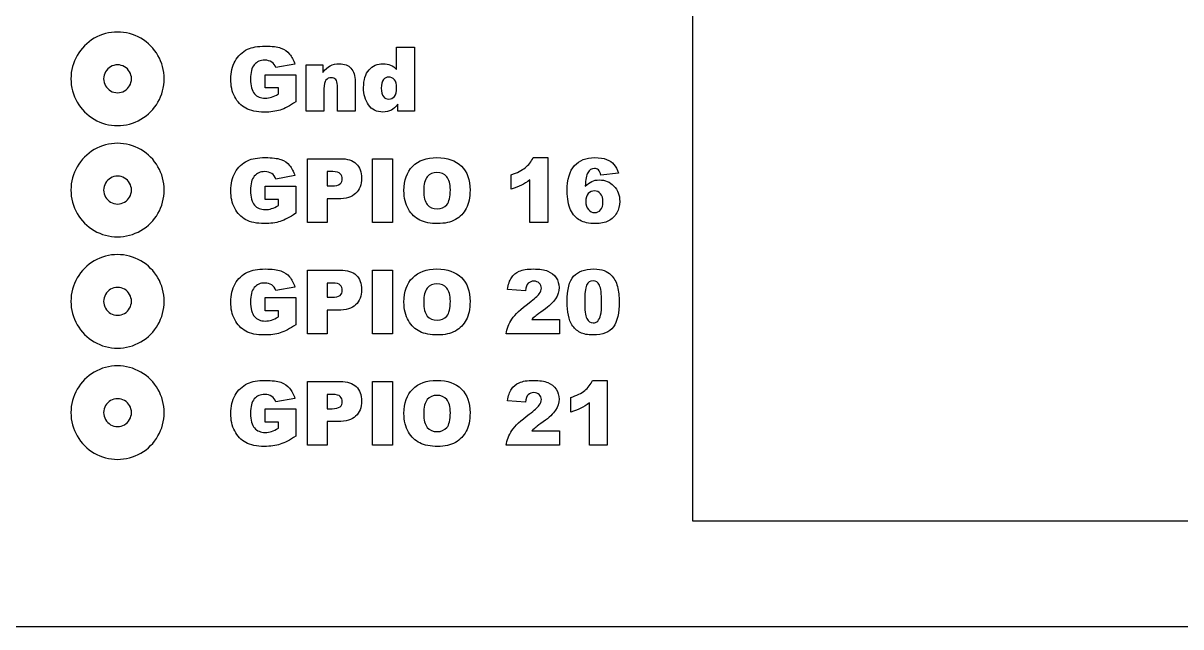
# Model space of a CAD drawing. Extents: x 34 to 201, y -57 to 34.
# Drawn here: x 117.25 to 158.89, y -57.41 to -35.71 of the extents above; entities that cross this region are included whole.
import ezdxf

# ---------------------------------------------------------------- set-up
doc = ezdxf.new("R2010")
doc.units = 0
for name, color, linetype in [('Line Etch', 7, 'CONTINUOUS'), ('Outer Cuts', 7, 'CONTINUOUS'), ('Text Etch', 7, 'CONTINUOUS')]:
    doc.layers.add(name, color=color, linetype=linetype)

msp = doc.modelspace()

# ---------------------------------------------------------------- linework, layer by layer
at = {"layer": 'Line Etch', "color": 7}
for points in [[(141.337, -53.613), (141.337, 30.187), (196.737, 30.187), (196.737, -53.613)], [(121.142, -37.713), (121.142, -37.713)], [(122.319, -37.713), (122.319, -37.713)], [(121.142, -41.713), (121.142, -41.713)], [(122.319, -41.713), (122.319, -41.713)], [(121.142, -45.713), (121.142, -45.713)], [(122.319, -45.713), (122.319, -45.713)], [(121.142, -49.713), (121.142, -49.713)], [(122.319, -49.713), (122.319, -49.713)]]:
    msp.add_lwpolyline(points, close=True, dxfattribs=at)
for points in [[(121.481, -36.258), (120.962, -35.957), (120.322, -35.957), (119.802, -36.258)], [(119.802, -36.258), (119.283, -36.558), (118.963, -37.113), (118.964, -37.713)], [(122.319, -37.713), (122.32, -37.113), (122.001, -36.558), (121.481, -36.258)], [(120.392, -37.28), (120.237, -37.369), (120.142, -37.534), (120.142, -37.713)], [(120.892, -37.28), (120.737, -37.19), (120.546, -37.19), (120.392, -37.28)], [(121.142, -37.713), (121.142, -37.534), (121.047, -37.369), (120.892, -37.28)], [(118.964, -37.713), (118.963, -38.313), (119.283, -38.868), (119.802, -39.169)], [(120.142, -37.713), (120.142, -37.892), (120.237, -38.057), (120.392, -38.147)], [(120.892, -38.147), (121.047, -38.057), (121.142, -37.892), (121.142, -37.713)], [(121.481, -39.169), (122.001, -38.868), (122.32, -38.313), (122.319, -37.713)], [(120.392, -38.147), (120.546, -38.236), (120.737, -38.236), (120.892, -38.147)], [(119.802, -39.169), (120.322, -39.469), (120.962, -39.469), (121.481, -39.169)], [(121.481, -40.258), (120.962, -39.957), (120.322, -39.957), (119.802, -40.258)], [(119.802, -40.258), (119.283, -40.558), (118.963, -41.113), (118.964, -41.713)], [(122.319, -41.713), (122.32, -41.113), (122.001, -40.558), (121.481, -40.258)], [(120.892, -41.28), (120.737, -41.19), (120.546, -41.19), (120.392, -41.28)], [(120.392, -41.28), (120.237, -41.369), (120.142, -41.534), (120.142, -41.713)], [(121.142, -41.713), (121.142, -41.534), (121.047, -41.369), (120.892, -41.28)], [(118.964, -41.713), (118.963, -42.313), (119.283, -42.868), (119.802, -43.169)], [(120.142, -41.713), (120.142, -41.892), (120.237, -42.057), (120.392, -42.147)], [(120.892, -42.147), (121.047, -42.057), (121.142, -41.892), (121.142, -41.713)], [(121.481, -43.169), (122.001, -42.868), (122.32, -42.313), (122.319, -41.713)], [(120.392, -42.147), (120.546, -42.236), (120.737, -42.236), (120.892, -42.147)], [(119.802, -43.169), (120.322, -43.469), (120.962, -43.469), (121.481, -43.169)], [(121.481, -44.258), (120.962, -43.957), (120.322, -43.957), (119.802, -44.258)], [(119.802, -44.258), (119.283, -44.558), (118.963, -45.113), (118.964, -45.713)], [(122.319, -45.713), (122.32, -45.113), (122.001, -44.558), (121.481, -44.258)], [(120.392, -45.28), (120.237, -45.369), (120.142, -45.534), (120.142, -45.713)], [(120.892, -45.28), (120.737, -45.19), (120.546, -45.19), (120.392, -45.28)], [(121.142, -45.713), (121.142, -45.534), (121.047, -45.369), (120.892, -45.28)], [(118.964, -45.713), (118.963, -46.313), (119.283, -46.868), (119.802, -47.169)], [(120.142, -45.713), (120.142, -45.892), (120.237, -46.057), (120.392, -46.147)], [(120.892, -46.147), (121.047, -46.057), (121.142, -45.892), (121.142, -45.713)], [(121.481, -47.169), (122.001, -46.868), (122.32, -46.313), (122.319, -45.713)], [(120.392, -46.147), (120.546, -46.236), (120.737, -46.236), (120.892, -46.147)], [(119.802, -47.169), (120.322, -47.469), (120.962, -47.469), (121.481, -47.169)], [(119.802, -48.258), (119.283, -48.558), (118.963, -49.113), (118.964, -49.713)], [(121.481, -48.258), (120.962, -47.957), (120.322, -47.957), (119.802, -48.258)], [(122.319, -49.713), (122.32, -49.113), (122.001, -48.558), (121.481, -48.258)], [(120.392, -49.28), (120.237, -49.369), (120.142, -49.534), (120.142, -49.713)], [(120.892, -49.28), (120.737, -49.19), (120.546, -49.19), (120.392, -49.28)], [(121.142, -49.713), (121.142, -49.534), (121.047, -49.369), (120.892, -49.28)], [(118.964, -49.713), (118.963, -50.313), (119.283, -50.868), (119.802, -51.169)], [(120.142, -49.713), (120.142, -49.892), (120.237, -50.057), (120.392, -50.147)], [(120.892, -50.147), (121.047, -50.057), (121.142, -49.892), (121.142, -49.713)], [(121.481, -51.169), (122.001, -50.868), (122.32, -50.313), (122.319, -49.713)], [(120.392, -50.147), (120.546, -50.236), (120.737, -50.236), (120.892, -50.147)], [(119.802, -51.169), (120.322, -51.469), (120.962, -51.469), (121.481, -51.169)]]:
    msp.add_open_spline(points, degree=3, dxfattribs=at)
at = {"layer": 'Outer Cuts', "color": 1}
msp.add_lwpolyline([(195.537, -57.413), (38.955, -57.413)], dxfattribs=at)
at = {"layer": 'Text Etch', "color": 7}
for points in [[(130.678, -37.374), (130.678, -36.579), (131.321, -36.579)], [(131.321, -36.579), (131.321, -38.873), (130.725, -38.873), (130.725, -38.627)], [(127.018, -37.189), (126.335, -37.311)], [(127.431, -37.211), (128.024, -37.211), (128.024, -37.482)], [(128.068, -38.075), (128.068, -38.873), (127.431, -38.873), (127.431, -37.211)], [(125.955, -38.042), (125.955, -37.565), (127.05, -37.565), (127.05, -38.543)], [(129.188, -37.817), (129.188, -38.873), (128.548, -38.873), (128.548, -37.959)], [(126.429, -38.258), (126.429, -38.042), (125.955, -38.042)], [(127.471, -40.584), (128.649, -40.584)], [(128.57, -42.027), (128.182, -42.027), (128.182, -42.878), (127.471, -42.878), (127.471, -40.584)], [(136.117, -40.545), (136.117, -42.878), (135.473, -42.878), (135.473, -41.349)], [(135.59, -40.545), (136.117, -40.545)], [(127.018, -41.194), (126.335, -41.317)], [(128.384, -41.051), (128.182, -41.051), (128.182, -41.562)], [(134.803, -41.683), (134.803, -41.16)], [(138.658, -41.101), (138.025, -41.179)], [(125.955, -42.047), (125.955, -41.57), (127.05, -41.57), (127.05, -42.548)], [(128.182, -41.562), (128.356, -41.562)], [(126.429, -42.263), (126.429, -42.047), (125.955, -42.047)], [(127.471, -44.589), (128.649, -44.589)], [(128.57, -46.032), (128.182, -46.032), (128.182, -46.883), (127.471, -46.883), (127.471, -44.589)], [(127.018, -45.2), (126.335, -45.322)], [(128.384, -45.056), (128.182, -45.056), (128.182, -45.567)], [(135.312, -45.334), (134.673, -45.283)], [(125.955, -46.052), (125.955, -45.575), (127.05, -45.575), (127.05, -46.553)], [(128.182, -45.567), (128.356, -45.567)], [(126.429, -46.268), (126.429, -46.052), (125.955, -46.052)], [(135.543, -46.364), (136.538, -46.364), (136.538, -46.883)], [(136.538, -46.883), (134.626, -46.883)], [(127.471, -48.594), (128.649, -48.594)], [(128.57, -50.037), (128.182, -50.037), (128.182, -50.888), (127.471, -50.888), (127.471, -48.594)], [(138.258, -48.555), (138.258, -50.888), (137.613, -50.888), (137.613, -49.36)], [(137.73, -48.555), (138.258, -48.555)], [(128.384, -49.061), (128.182, -49.061), (128.182, -49.572)], [(127.018, -49.205), (126.335, -49.327)], [(135.312, -49.339), (134.673, -49.288)], [(136.943, -49.693), (136.943, -49.17)], [(125.955, -50.057), (125.955, -49.58), (127.05, -49.58), (127.05, -50.558)], [(128.182, -49.572), (128.356, -49.572)], [(126.429, -50.273), (126.429, -50.057), (125.955, -50.057)], [(135.543, -50.369), (136.538, -50.369), (136.538, -50.888)], [(136.538, -50.888), (134.626, -50.888)]]:
    msp.add_lwpolyline(points, dxfattribs=at)
for points in [[(130.682, -38.037), (130.682, -38.037)], [(129.817, -40.584), (130.528, -40.584), (130.528, -42.878), (129.817, -42.878)], [(138.658, -41.1), (138.658, -41.1)], [(130.945, -41.733), (130.945, -41.733)], [(131.654, -41.736), (131.654, -41.736)], [(137.485, -42.122), (137.485, -42.122)], [(129.817, -44.589), (130.528, -44.589), (130.528, -46.883), (129.817, -46.883)], [(130.945, -45.738), (130.945, -45.738)], [(131.654, -45.741), (131.654, -45.741)], [(136.814, -45.727), (136.814, -45.727)], [(137.446, -45.729), (137.446, -45.729)], [(129.817, -48.594), (130.528, -48.594), (130.528, -50.888), (129.817, -50.888)], [(130.945, -49.743), (130.945, -49.743)], [(131.654, -49.746), (131.654, -49.746)]]:
    msp.add_lwpolyline(points, close=True, dxfattribs=at)
for points in [[(125.322, -36.651), (125.478, -36.577), (125.687, -36.54), (125.95, -36.54)], [(125.95, -36.54), (126.203, -36.54), (126.393, -36.563), (126.518, -36.609)], [(126.518, -36.609), (126.644, -36.655), (126.748, -36.726), (126.831, -36.823)], [(124.869, -37.074), (124.972, -36.888), (125.123, -36.747), (125.322, -36.651)], [(125.934, -37.044), (125.779, -37.044), (125.655, -37.098), (125.562, -37.207)], [(126.191, -37.113), (126.124, -37.067), (126.038, -37.044), (125.934, -37.044)], [(126.831, -36.823), (126.914, -36.919), (126.977, -37.041), (127.018, -37.189)], [(124.714, -37.726), (124.714, -37.476), (124.766, -37.258), (124.869, -37.074)], [(125.562, -37.207), (125.47, -37.314), (125.424, -37.485), (125.424, -37.718)], [(126.335, -37.311), (126.307, -37.225), (126.259, -37.159), (126.191, -37.113)], [(128.024, -37.482), (128.113, -37.371), (128.203, -37.293), (128.293, -37.246)], [(128.293, -37.246), (128.384, -37.198), (128.495, -37.174), (128.625, -37.174)], [(128.625, -37.174), (128.801, -37.174), (128.939, -37.226), (129.038, -37.332)], [(129.038, -37.332), (129.138, -37.436), (129.188, -37.598), (129.188, -37.817)], [(129.492, -38.025), (129.492, -37.749), (129.558, -37.539), (129.689, -37.393)], [(129.689, -37.393), (129.821, -37.247), (129.989, -37.174), (130.193, -37.174)], [(130.193, -37.174), (130.292, -37.174), (130.382, -37.19), (130.462, -37.224)], [(130.462, -37.224), (130.543, -37.257), (130.615, -37.307), (130.678, -37.374)], [(124.855, -38.358), (124.761, -38.175), (124.714, -37.964), (124.714, -37.726)], [(125.424, -37.718), (125.424, -37.966), (125.471, -38.144), (125.563, -38.25)], [(128.14, -37.76), (128.092, -37.819), (128.068, -37.924), (128.068, -38.075)], [(128.328, -37.673), (128.251, -37.673), (128.188, -37.702), (128.14, -37.76)], [(128.491, -37.738), (128.452, -37.695), (128.398, -37.673), (128.328, -37.673)], [(128.548, -37.959), (128.548, -37.855), (128.529, -37.781), (128.491, -37.738)], [(130.204, -37.742), (130.154, -37.803), (130.129, -37.906), (130.129, -38.051)], [(130.39, -37.649), (130.316, -37.649), (130.254, -37.68), (130.204, -37.742)], [(130.6, -37.746), (130.544, -37.682), (130.474, -37.649), (130.39, -37.649)], [(130.682, -38.037), (130.682, -37.907), (130.655, -37.81), (130.6, -37.746)], [(125.563, -38.25), (125.657, -38.357), (125.788, -38.41), (125.955, -38.41)], [(126.181, -38.375), (126.253, -38.352), (126.336, -38.313), (126.429, -38.258)], [(129.67, -38.652), (129.551, -38.48), (129.492, -38.271), (129.492, -38.025)], [(130.129, -38.051), (130.129, -38.187), (130.154, -38.287), (130.205, -38.35)], [(130.601, -38.349), (130.655, -38.285), (130.682, -38.181), (130.682, -38.037)], [(125.254, -38.773), (125.083, -38.68), (124.95, -38.542), (124.855, -38.358)], [(125.955, -38.41), (126.034, -38.41), (126.109, -38.398), (126.181, -38.375)], [(127.05, -38.543), (126.84, -38.686), (126.654, -38.783), (126.493, -38.835)], [(130.19, -38.91), (129.963, -38.91), (129.79, -38.824), (129.67, -38.652)], [(130.205, -38.35), (130.257, -38.413), (130.322, -38.444), (130.398, -38.444)], [(130.398, -38.444), (130.479, -38.444), (130.547, -38.412), (130.601, -38.349)], [(130.725, -38.627), (130.641, -38.731), (130.565, -38.802), (130.496, -38.838)], [(125.92, -38.912), (125.648, -38.912), (125.426, -38.866), (125.254, -38.773)], [(126.493, -38.835), (126.332, -38.886), (126.141, -38.912), (125.92, -38.912)], [(130.496, -38.838), (130.404, -38.886), (130.302, -38.91), (130.19, -38.91)], [(124.869, -41.079), (124.972, -40.893), (125.123, -40.752), (125.322, -40.656)], [(125.322, -40.656), (125.478, -40.582), (125.687, -40.545), (125.95, -40.545)], [(125.95, -40.545), (126.203, -40.545), (126.393, -40.568), (126.518, -40.614)], [(126.518, -40.614), (126.644, -40.66), (126.748, -40.731), (126.831, -40.828)], [(128.649, -40.584), (128.905, -40.584), (129.097, -40.645), (129.224, -40.767)], [(129.224, -40.767), (129.353, -40.889), (129.417, -41.063), (129.417, -41.288)], [(131.258, -40.858), (131.467, -40.649), (131.757, -40.545), (132.13, -40.545)], [(132.13, -40.545), (132.511, -40.545), (132.805, -40.648), (133.012, -40.853)], [(135.309, -40.908), (135.429, -40.81), (135.522, -40.689), (135.59, -40.545)], [(137.078, -40.835), (137.252, -40.642), (137.494, -40.545), (137.802, -40.545)], [(137.802, -40.545), (137.985, -40.545), (138.129, -40.566), (138.234, -40.609)], [(138.234, -40.609), (138.341, -40.651), (138.429, -40.712), (138.499, -40.794)], [(138.499, -40.794), (138.568, -40.875), (138.622, -40.977), (138.658, -41.1)], [(124.714, -41.731), (124.714, -41.481), (124.766, -41.263), (124.869, -41.079)], [(125.562, -41.212), (125.47, -41.319), (125.424, -41.49), (125.424, -41.723)], [(125.934, -41.049), (125.779, -41.049), (125.655, -41.103), (125.562, -41.212)], [(126.191, -41.118), (126.124, -41.072), (126.038, -41.049), (125.934, -41.049)], [(126.335, -41.317), (126.307, -41.23), (126.259, -41.164), (126.191, -41.118)], [(126.831, -40.828), (126.914, -40.924), (126.977, -41.046), (127.018, -41.194)], [(128.655, -41.126), (128.607, -41.076), (128.517, -41.051), (128.384, -41.051)], [(128.727, -41.309), (128.727, -41.237), (128.703, -41.176), (128.655, -41.126)], [(130.945, -41.733), (130.945, -41.358), (131.05, -41.067), (131.258, -40.858)], [(132.128, -41.082), (131.985, -41.082), (131.87, -41.132), (131.784, -41.233)], [(132.482, -41.232), (132.395, -41.132), (132.277, -41.082), (132.128, -41.082)], [(133.012, -40.853), (133.218, -41.058), (133.322, -41.345), (133.322, -41.714)], [(134.803, -41.16), (135.02, -41.09), (135.189, -41.006), (135.309, -40.908)], [(136.817, -41.744), (136.817, -41.329), (136.904, -41.026), (137.078, -40.835)], [(137.555, -41.093), (137.513, -41.168), (137.483, -41.328), (137.463, -41.575)], [(137.796, -40.936), (137.693, -40.936), (137.613, -40.988), (137.555, -41.093)], [(137.94, -40.991), (137.901, -40.955), (137.853, -40.936), (137.796, -40.936)], [(138.025, -41.179), (138.008, -41.09), (137.98, -41.028), (137.94, -40.991)], [(128.356, -41.562), (128.493, -41.562), (128.589, -41.539), (128.644, -41.492)], [(128.644, -41.492), (128.699, -41.444), (128.727, -41.383), (128.727, -41.309)], [(129.417, -41.288), (129.417, -41.52), (129.347, -41.701), (129.207, -41.831)], [(131.784, -41.233), (131.697, -41.335), (131.654, -41.502), (131.654, -41.736)], [(132.613, -41.704), (132.613, -41.488), (132.569, -41.331), (132.482, -41.232)], [(135.169, -41.542), (135.072, -41.591), (134.95, -41.638), (134.803, -41.683)], [(135.473, -41.349), (135.369, -41.429), (135.267, -41.493), (135.169, -41.542)], [(137.463, -41.575), (137.539, -41.497), (137.617, -41.441), (137.698, -41.404)], [(137.698, -41.404), (137.778, -41.367), (137.871, -41.348), (137.976, -41.348)], [(137.976, -41.348), (138.18, -41.348), (138.353, -41.421), (138.494, -41.567)], [(138.494, -41.567), (138.636, -41.713), (138.707, -41.898), (138.707, -42.122)], [(124.855, -42.363), (124.761, -42.18), (124.714, -41.969), (124.714, -41.731)], [(125.424, -41.723), (125.424, -41.972), (125.471, -42.149), (125.563, -42.255)], [(129.207, -41.831), (129.068, -41.962), (128.856, -42.027), (128.57, -42.027)], [(131.103, -42.402), (130.998, -42.224), (130.945, -42.001), (130.945, -41.733)], [(131.654, -41.736), (131.654, -41.967), (131.697, -42.134), (131.782, -42.235)], [(132.488, -42.238), (132.571, -42.139), (132.613, -41.961), (132.613, -41.704)], [(133.322, -41.714), (133.322, -41.982), (133.276, -42.202), (133.186, -42.374)], [(136.94, -42.426), (136.858, -42.254), (136.817, -42.026), (136.817, -41.744)], [(137.574, -41.841), (137.515, -41.906), (137.485, -42), (137.485, -42.122)], [(137.798, -41.742), (137.709, -41.742), (137.635, -41.775), (137.574, -41.841)], [(138.015, -41.844), (137.957, -41.776), (137.884, -41.742), (137.798, -41.742)], [(138.103, -42.139), (138.103, -42.01), (138.074, -41.912), (138.015, -41.844)], [(125.254, -42.778), (125.083, -42.685), (124.95, -42.547), (124.855, -42.363)], [(125.563, -42.255), (125.657, -42.362), (125.788, -42.415), (125.955, -42.415)], [(125.955, -42.415), (126.034, -42.415), (126.109, -42.403), (126.181, -42.38)], [(126.181, -42.38), (126.253, -42.357), (126.336, -42.318), (126.429, -42.263)], [(131.515, -42.793), (131.346, -42.711), (131.209, -42.581), (131.103, -42.402)], [(131.782, -42.235), (131.869, -42.336), (131.986, -42.386), (132.134, -42.386)], [(132.134, -42.386), (132.287, -42.386), (132.404, -42.337), (132.488, -42.238)], [(133.186, -42.374), (133.096, -42.545), (132.966, -42.679), (132.794, -42.775)], [(137.274, -42.8), (137.135, -42.721), (137.024, -42.597), (136.94, -42.426)], [(137.485, -42.122), (137.485, -42.246), (137.516, -42.344), (137.579, -42.415)], [(137.579, -42.415), (137.641, -42.485), (137.718, -42.52), (137.809, -42.52)], [(137.809, -42.52), (137.892, -42.52), (137.962, -42.488), (138.018, -42.424)], [(138.018, -42.424), (138.075, -42.361), (138.103, -42.266), (138.103, -42.139)], [(138.707, -42.122), (138.707, -42.273), (138.671, -42.412), (138.599, -42.537)], [(125.92, -42.917), (125.648, -42.917), (125.426, -42.871), (125.254, -42.778)], [(126.493, -42.84), (126.332, -42.891), (126.141, -42.917), (125.92, -42.917)], [(127.05, -42.548), (126.84, -42.691), (126.654, -42.788), (126.493, -42.84)], [(132.158, -42.917), (131.899, -42.917), (131.685, -42.876), (131.515, -42.793)], [(132.794, -42.775), (132.624, -42.87), (132.412, -42.917), (132.158, -42.917)], [(137.826, -42.917), (137.596, -42.917), (137.412, -42.878), (137.274, -42.8)], [(138.301, -42.821), (138.175, -42.885), (138.017, -42.917), (137.826, -42.917)], [(138.599, -42.537), (138.528, -42.662), (138.429, -42.757), (138.301, -42.821)], [(125.322, -44.661), (125.478, -44.587), (125.687, -44.55), (125.95, -44.55)], [(125.95, -44.55), (126.203, -44.55), (126.393, -44.573), (126.518, -44.619)], [(131.258, -44.863), (131.467, -44.655), (131.757, -44.55), (132.13, -44.55)], [(132.13, -44.55), (132.511, -44.55), (132.805, -44.653), (133.012, -44.858)], [(135.093, -44.632), (135.215, -44.578), (135.383, -44.55), (135.598, -44.55)], [(135.598, -44.55), (135.822, -44.55), (135.996, -44.576), (136.121, -44.627)], [(137.048, -44.812), (137.206, -44.637), (137.445, -44.55), (137.766, -44.55)], [(137.766, -44.55), (137.921, -44.55), (138.047, -44.57), (138.147, -44.608)], [(124.869, -45.084), (124.972, -44.898), (125.123, -44.757), (125.322, -44.661)], [(126.518, -44.619), (126.644, -44.665), (126.748, -44.736), (126.831, -44.833)], [(126.831, -44.833), (126.914, -44.929), (126.977, -45.051), (127.018, -45.2)], [(128.649, -44.589), (128.905, -44.589), (129.097, -44.65), (129.224, -44.772)], [(129.224, -44.772), (129.353, -44.894), (129.417, -45.068), (129.417, -45.293)], [(130.945, -45.738), (130.945, -45.363), (131.05, -45.072), (131.258, -44.863)], [(133.012, -44.858), (133.218, -45.063), (133.322, -45.35), (133.322, -45.719)], [(134.673, -45.283), (134.698, -45.103), (134.744, -44.963), (134.811, -44.863)], [(134.811, -44.863), (134.878, -44.762), (134.972, -44.685), (135.093, -44.632)], [(136.121, -44.627), (136.246, -44.678), (136.344, -44.757), (136.415, -44.863)], [(136.415, -44.863), (136.487, -44.969), (136.523, -45.087), (136.523, -45.218)], [(136.814, -45.727), (136.814, -45.291), (136.892, -44.986), (137.048, -44.812)], [(137.745, -44.975), (137.639, -44.975), (137.563, -45.028), (137.516, -45.136)], [(137.976, -45.133), (137.925, -45.027), (137.848, -44.975), (137.745, -44.975)], [(138.147, -44.608), (138.246, -44.646), (138.326, -44.695), (138.389, -44.757)], [(138.389, -44.757), (138.452, -44.817), (138.501, -44.881), (138.536, -44.949)], [(138.536, -44.949), (138.573, -45.016), (138.602, -45.094), (138.624, -45.184)], [(124.714, -45.736), (124.714, -45.486), (124.766, -45.268), (124.869, -45.084)], [(125.562, -45.217), (125.47, -45.324), (125.424, -45.495), (125.424, -45.728)], [(125.934, -45.054), (125.779, -45.054), (125.655, -45.108), (125.562, -45.217)], [(126.191, -45.123), (126.124, -45.077), (126.038, -45.054), (125.934, -45.054)], [(126.335, -45.322), (126.307, -45.235), (126.259, -45.169), (126.191, -45.123)], [(128.655, -45.131), (128.607, -45.081), (128.517, -45.056), (128.384, -45.056)], [(128.644, -45.497), (128.699, -45.449), (128.727, -45.388), (128.727, -45.314)], [(128.727, -45.314), (128.727, -45.242), (128.703, -45.181), (128.655, -45.131)], [(129.417, -45.293), (129.417, -45.525), (129.347, -45.706), (129.207, -45.836)], [(131.784, -45.239), (131.697, -45.34), (131.654, -45.507), (131.654, -45.741)], [(132.128, -45.087), (131.985, -45.087), (131.87, -45.137), (131.784, -45.239)], [(132.482, -45.237), (132.395, -45.137), (132.277, -45.087), (132.128, -45.087)], [(132.613, -45.709), (132.613, -45.494), (132.569, -45.336), (132.482, -45.237)], [(135.415, -45.063), (135.364, -45.115), (135.329, -45.205), (135.312, -45.334)], [(135.615, -44.987), (135.534, -44.987), (135.467, -45.012), (135.415, -45.063)], [(135.809, -45.062), (135.758, -45.012), (135.693, -44.987), (135.615, -44.987)], [(135.887, -45.24), (135.887, -45.17), (135.861, -45.111), (135.809, -45.062)], [(135.809, -45.445), (135.861, -45.373), (135.887, -45.305), (135.887, -45.24)], [(136.523, -45.218), (136.523, -45.358), (136.481, -45.492), (136.399, -45.619)], [(137.516, -45.136), (137.469, -45.242), (137.446, -45.44), (137.446, -45.729)], [(138.054, -45.746), (138.054, -45.441), (138.028, -45.237), (137.976, -45.133)], [(138.624, -45.184), (138.666, -45.355), (138.688, -45.533), (138.688, -45.719)], [(124.855, -46.368), (124.761, -46.185), (124.714, -45.974), (124.714, -45.736)], [(125.424, -45.728), (125.424, -45.977), (125.471, -46.154), (125.563, -46.26)], [(128.356, -45.567), (128.493, -45.567), (128.589, -45.544), (128.644, -45.497)], [(131.103, -46.407), (130.998, -46.229), (130.945, -46.006), (130.945, -45.738)], [(131.654, -45.741), (131.654, -45.972), (131.697, -46.139), (131.782, -46.24)], [(132.488, -46.243), (132.571, -46.144), (132.613, -45.966), (132.613, -45.709)], [(133.322, -45.719), (133.322, -45.987), (133.276, -46.207), (133.186, -46.379)], [(134.825, -46.351), (134.937, -46.184), (135.145, -45.988), (135.451, -45.761)], [(135.451, -45.761), (135.638, -45.622), (135.757, -45.517), (135.809, -45.445)], [(136.399, -45.619), (136.318, -45.746), (136.169, -45.886), (135.953, -46.038)], [(136.859, -46.213), (136.829, -46.066), (136.814, -45.904), (136.814, -45.727)], [(137.446, -45.729), (137.446, -46.021), (137.471, -46.221), (137.522, -46.328)], [(138.02, -46.204), (138.043, -46.106), (138.054, -45.954), (138.054, -45.746)], [(138.688, -45.719), (138.688, -46.135), (138.617, -46.44), (138.477, -46.633)], [(129.207, -45.836), (129.068, -45.967), (128.856, -46.032), (128.57, -46.032)], [(135.695, -46.224), (135.652, -46.26), (135.602, -46.306), (135.543, -46.364)], [(135.953, -46.038), (135.825, -46.127), (135.739, -46.189), (135.695, -46.224)], [(136.989, -46.559), (136.934, -46.475), (136.89, -46.359), (136.859, -46.213)], [(137.915, -46.42), (137.963, -46.374), (137.998, -46.302), (138.02, -46.204)], [(125.254, -46.783), (125.083, -46.69), (124.95, -46.552), (124.855, -46.368)], [(125.563, -46.26), (125.657, -46.367), (125.788, -46.42), (125.955, -46.42)], [(125.955, -46.42), (126.034, -46.42), (126.109, -46.408), (126.181, -46.385)], [(126.181, -46.385), (126.253, -46.363), (126.336, -46.323), (126.429, -46.268)], [(127.05, -46.553), (126.84, -46.696), (126.654, -46.793), (126.493, -46.845)], [(131.515, -46.798), (131.346, -46.716), (131.209, -46.586), (131.103, -46.407)], [(131.782, -46.24), (131.869, -46.341), (131.986, -46.392), (132.134, -46.392)], [(132.134, -46.392), (132.287, -46.392), (132.404, -46.342), (132.488, -46.243)], [(133.186, -46.379), (133.096, -46.55), (132.966, -46.684), (132.794, -46.78)], [(134.626, -46.883), (134.648, -46.694), (134.715, -46.517), (134.825, -46.351)], [(137.281, -46.83), (137.162, -46.768), (137.065, -46.678), (136.989, -46.559)], [(137.522, -46.328), (137.575, -46.434), (137.65, -46.488), (137.748, -46.488)], [(137.748, -46.488), (137.812, -46.488), (137.868, -46.465), (137.915, -46.42)], [(138.477, -46.633), (138.336, -46.826), (138.093, -46.922), (137.749, -46.922)], [(125.92, -46.922), (125.648, -46.922), (125.426, -46.876), (125.254, -46.783)], [(126.493, -46.845), (126.332, -46.897), (126.141, -46.922), (125.92, -46.922)], [(132.158, -46.922), (131.899, -46.922), (131.685, -46.881), (131.515, -46.798)], [(132.794, -46.78), (132.624, -46.875), (132.412, -46.922), (132.158, -46.922)], [(137.749, -46.922), (137.556, -46.922), (137.4, -46.891), (137.281, -46.83)], [(124.869, -49.089), (124.972, -48.903), (125.123, -48.762), (125.322, -48.666)], [(125.322, -48.666), (125.478, -48.592), (125.687, -48.555), (125.95, -48.555)], [(125.95, -48.555), (126.203, -48.555), (126.393, -48.578), (126.518, -48.624)], [(126.518, -48.624), (126.644, -48.67), (126.748, -48.742), (126.831, -48.839)], [(128.649, -48.594), (128.905, -48.594), (129.097, -48.655), (129.224, -48.778)], [(131.258, -48.868), (131.467, -48.66), (131.757, -48.555), (132.13, -48.555)], [(132.13, -48.555), (132.511, -48.555), (132.805, -48.658), (133.012, -48.864)], [(134.811, -48.868), (134.878, -48.767), (134.972, -48.69), (135.093, -48.637)], [(135.093, -48.637), (135.215, -48.583), (135.383, -48.555), (135.598, -48.555)], [(135.598, -48.555), (135.822, -48.555), (135.996, -48.581), (136.121, -48.632)], [(136.121, -48.632), (136.246, -48.683), (136.344, -48.762), (136.415, -48.868)], [(137.449, -48.918), (137.569, -48.82), (137.663, -48.699), (137.73, -48.555)], [(124.714, -49.741), (124.714, -49.491), (124.766, -49.274), (124.869, -49.089)], [(125.934, -49.059), (125.779, -49.059), (125.655, -49.113), (125.562, -49.222)], [(126.191, -49.128), (126.124, -49.082), (126.038, -49.059), (125.934, -49.059)], [(126.335, -49.327), (126.307, -49.24), (126.259, -49.174), (126.191, -49.128)], [(126.831, -48.839), (126.914, -48.935), (126.977, -49.057), (127.018, -49.205)], [(128.655, -49.136), (128.607, -49.086), (128.517, -49.061), (128.384, -49.061)], [(128.727, -49.319), (128.727, -49.247), (128.703, -49.186), (128.655, -49.136)], [(129.224, -48.778), (129.353, -48.9), (129.417, -49.073), (129.417, -49.299)], [(130.945, -49.743), (130.945, -49.368), (131.05, -49.077), (131.258, -48.868)], [(132.128, -49.092), (131.985, -49.092), (131.87, -49.142), (131.784, -49.244)], [(132.482, -49.242), (132.395, -49.142), (132.277, -49.092), (132.128, -49.092)], [(133.012, -48.864), (133.218, -49.068), (133.322, -49.355), (133.322, -49.724)], [(134.673, -49.288), (134.698, -49.108), (134.744, -48.968), (134.811, -48.868)], [(135.415, -49.069), (135.364, -49.12), (135.329, -49.21), (135.312, -49.339)], [(135.615, -48.992), (135.534, -48.992), (135.467, -49.017), (135.415, -49.069)], [(135.809, -49.067), (135.758, -49.017), (135.693, -48.992), (135.615, -48.992)], [(135.887, -49.245), (135.887, -49.175), (135.861, -49.116), (135.809, -49.067)], [(136.415, -48.868), (136.487, -48.974), (136.523, -49.092), (136.523, -49.224)], [(136.943, -49.17), (137.16, -49.1), (137.329, -49.016), (137.449, -48.918)], [(125.562, -49.222), (125.47, -49.329), (125.424, -49.5), (125.424, -49.733)], [(128.356, -49.572), (128.493, -49.572), (128.589, -49.549), (128.644, -49.502)], [(128.644, -49.502), (128.699, -49.454), (128.727, -49.393), (128.727, -49.319)], [(129.417, -49.299), (129.417, -49.53), (129.347, -49.711), (129.207, -49.841)], [(131.784, -49.244), (131.697, -49.345), (131.654, -49.512), (131.654, -49.746)], [(132.613, -49.715), (132.613, -49.499), (132.569, -49.341), (132.482, -49.242)], [(135.451, -49.766), (135.638, -49.628), (135.757, -49.522), (135.809, -49.45)], [(135.809, -49.45), (135.861, -49.378), (135.887, -49.31), (135.887, -49.245)], [(136.523, -49.224), (136.523, -49.363), (136.481, -49.497), (136.399, -49.624)], [(137.31, -49.552), (137.213, -49.601), (137.091, -49.648), (136.943, -49.693)], [(137.613, -49.36), (137.509, -49.439), (137.408, -49.503), (137.31, -49.552)], [(124.855, -50.373), (124.761, -50.19), (124.714, -49.979), (124.714, -49.741)], [(125.424, -49.733), (125.424, -49.982), (125.471, -50.159), (125.563, -50.265)], [(129.207, -49.841), (129.068, -49.972), (128.856, -50.037), (128.57, -50.037)], [(131.103, -50.412), (130.998, -50.234), (130.945, -50.011), (130.945, -49.743)], [(131.654, -49.746), (131.654, -49.977), (131.697, -50.144), (131.782, -50.245)], [(132.488, -50.248), (132.571, -50.149), (132.613, -49.971), (132.613, -49.715)], [(133.322, -49.724), (133.322, -49.992), (133.276, -50.212), (133.186, -50.384)], [(134.825, -50.356), (134.937, -50.189), (135.145, -49.993), (135.451, -49.766)], [(136.399, -49.624), (136.318, -49.751), (136.169, -49.891), (135.953, -50.043)], [(125.254, -50.788), (125.083, -50.695), (124.95, -50.557), (124.855, -50.373)], [(125.563, -50.265), (125.657, -50.372), (125.788, -50.425), (125.955, -50.425)], [(125.955, -50.425), (126.034, -50.425), (126.109, -50.414), (126.181, -50.391)], [(126.181, -50.391), (126.253, -50.368), (126.336, -50.329), (126.429, -50.273)], [(131.782, -50.245), (131.869, -50.346), (131.986, -50.397), (132.134, -50.397)], [(132.134, -50.397), (132.287, -50.397), (132.404, -50.347), (132.488, -50.248)], [(133.186, -50.384), (133.096, -50.555), (132.966, -50.689), (132.794, -50.785)], [(134.626, -50.888), (134.648, -50.699), (134.715, -50.522), (134.825, -50.356)], [(135.695, -50.23), (135.652, -50.265), (135.602, -50.311), (135.543, -50.369)], [(135.953, -50.043), (135.825, -50.132), (135.739, -50.194), (135.695, -50.23)], [(125.92, -50.927), (125.648, -50.927), (125.426, -50.881), (125.254, -50.788)], [(127.05, -50.558), (126.84, -50.701), (126.654, -50.798), (126.493, -50.85)], [(131.515, -50.804), (131.346, -50.721), (131.209, -50.591), (131.103, -50.412)], [(132.158, -50.927), (131.899, -50.927), (131.685, -50.886), (131.515, -50.804)], [(132.794, -50.785), (132.624, -50.88), (132.412, -50.927), (132.158, -50.927)], [(126.493, -50.85), (126.332, -50.902), (126.141, -50.927), (125.92, -50.927)]]:
    msp.add_open_spline(points, degree=3, dxfattribs=at)

doc.saveas('drawing.dxf')
